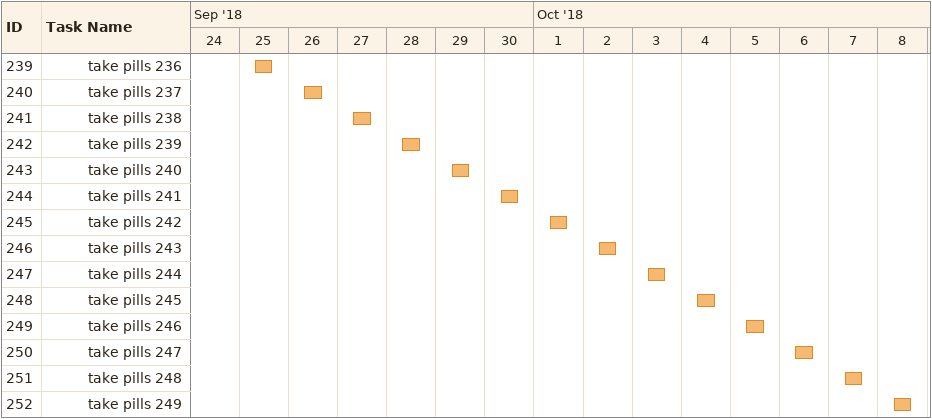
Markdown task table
| ID | Level | Task | Start | Finish |
|---|---|---|---|---|
| 239 | 4 | take pills 236 | 2018-09-25 | 2018-09-25 |
| 240 | 4 | take pills 237 | 2018-09-26 | 2018-09-26 |
| 241 | 4 | take pills 238 | 2018-09-27 | 2018-09-27 |
| 242 | 4 | take pills 239 | 2018-09-28 | 2018-09-28 |
| 243 | 4 | take pills 240 | 2018-09-29 | 2018-09-29 |
| 244 | 4 | take pills 241 | 2018-09-30 | 2018-09-30 |
| 245 | 4 | take pills 242 | 2018-10-01 | 2018-10-01 |
| 246 | 4 | take pills 243 | 2018-10-02 | 2018-10-02 |
| 247 | 4 | take pills 244 | 2018-10-03 | 2018-10-03 |
| 248 | 4 | take pills 245 | 2018-10-04 | 2018-10-04 |
| 249 | 4 | take pills 246 | 2018-10-05 | 2018-10-05 |
| 250 | 4 | take pills 247 | 2018-10-06 | 2018-10-06 |
| 251 | 4 | take pills 248 | 2018-10-07 | 2018-10-07 |
| 252 | 4 | take pills 249 | 2018-10-08 | 2018-10-08 |
